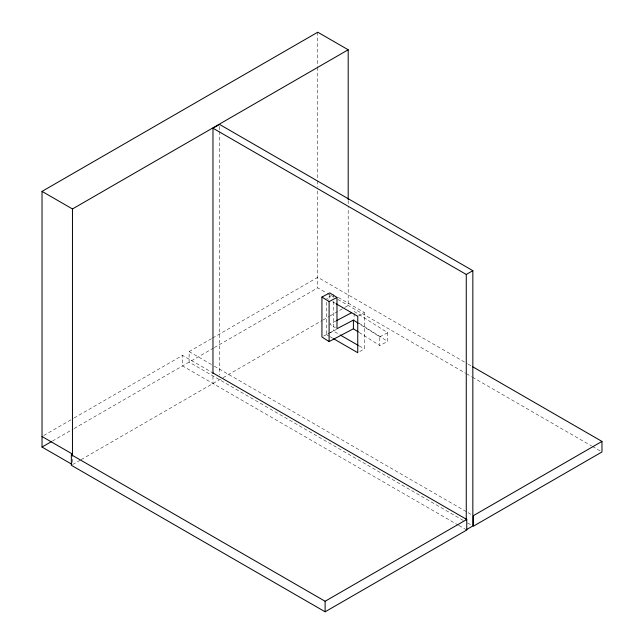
<?xml version="1.0" encoding="UTF-8"?>
<svg xmlns="http://www.w3.org/2000/svg" width="644" height="644" viewBox="0 0 644 644"><rect width="100%" height="100%" fill="white"/><g stroke="black" fill="none" stroke-linecap="round" stroke-linejoin="round"><path stroke-width="0.48" stroke-dasharray="3.22 2.42" d="M354.128 311.414L387.656 332.715L387.656 341.409L379.775 345.546L379.775 336.852L359.175 323.763M43.76 435.513L73.247 418.487M74.116 417.988L182.534 355.391L212.971 372.965L212.971 383.51M463.269 520.433L189.103 362.145L189.103 351.6L211.707 338.551M212.576 338.052L317.758 277.322L467.262 363.643M52.438 441.051L73.247 429.033M74.116 428.534L213.446 348.09M214.315 347.591L317.758 287.868L326.452 292.891M331.596 295.475L326.669 298.317L328.4 299.315M80.275 460.13L72.466 464.638L72.466 455.05M81.144 459.631L222.148 378.213M223.017 377.714L322.121 320.503M322.99 319.996L329.068 316.486M329.937 315.987L343.848 307.953M344.717 307.454L348.195 305.441L348.195 207.497M358.571 315.793L364.319 312.477L364.319 348.919L359.392 351.761M326.669 302.261L326.669 334.767L329.132 333.342M329.953 332.868L333.238 330.976L339.283 334.461M335.894 320.986L329.817 324.173L335.387 327.716M323.674 336.088L336.732 329.245M379.775 336.852L387.656 332.715M468.132 364.142L471.609 366.154M338.422 297.52L364.319 312.477M327.321 293.39L333.407 296.908M337.762 299.42L465.523 373.182M466.393 373.689L471.609 376.7M472.479 377.199L591.546 445.938M592.416 446.445L600.232 450.961M332.715 301.811L335.307 303.308M359.143 345.925L364.319 348.919M326.669 334.767L329.261 336.265M330.122 336.764L332.715 338.253M189.103 351.6L213.454 365.663M214.323 366.162L467.238 512.181M468.108 512.68L471.585 514.693M467.616 522.944L472.841 525.963M458.439 525.23L182.534 365.937L182.534 355.391M458.931 525.512L466.755 530.028M359.159 323.304L387.656 341.409M359.175 332.457L379.775 345.546M354.128 313.346L354.128 319.142M348.195 200.469L348.195 206.491M333.238 294.525L333.238 297.48M333.238 301.424L333.238 330.976M329.817 294.863L329.817 299.75M317.758 32.2L317.758 66.356M317.758 67.362L317.758 179.877M317.758 180.883L317.758 186.913M317.758 190.93L317.758 287.868M219.54 126.433L219.54 130.45M219.54 131.457L219.54 374.929"/><path stroke-width="0.97" d="M358.354 323.24L353.411 320.1L336.981 328.722L336.981 297.456L329.817 292.907L321.936 297.045L321.936 337.005L329.1 341.553L353.411 328.794L358.354 331.934M329.1 341.553L329.1 301.593L321.936 297.045M353.411 328.794L353.411 320.1M71.597 464.131L42.029 447.057L42.029 191.389L317.758 32.2L348.195 49.773L348.195 199.463M42.029 191.389L72.466 208.962L348.195 49.773M212.971 373.464L212.971 128.212L219.54 124.421L472.841 270.665L472.841 525.963L466.272 529.754M42.029 447.057L51.568 441.551M212.971 372.965L466.755 519.483L466.755 530.028L325.123 611.8L71.347 465.282L71.347 454.736L72.466 454.092L72.466 208.962M212.971 128.212L466.272 274.457L472.841 270.665M71.347 454.736L325.123 601.255L466.755 519.483M601.971 441.414L473.324 515.691L473.324 526.237L601.971 451.959L601.971 441.414L472.479 366.653M329.1 301.593L336.981 297.456M336.764 320.527L351.527 312.783M336.168 303.807L357.75 316.268L357.75 352.711L333.576 338.752M340.145 334.961L358.281 345.426M42.029 436.511L72.466 454.092M466.272 274.457L466.272 519.7M325.123 601.255L325.123 611.8"/></g></svg>
